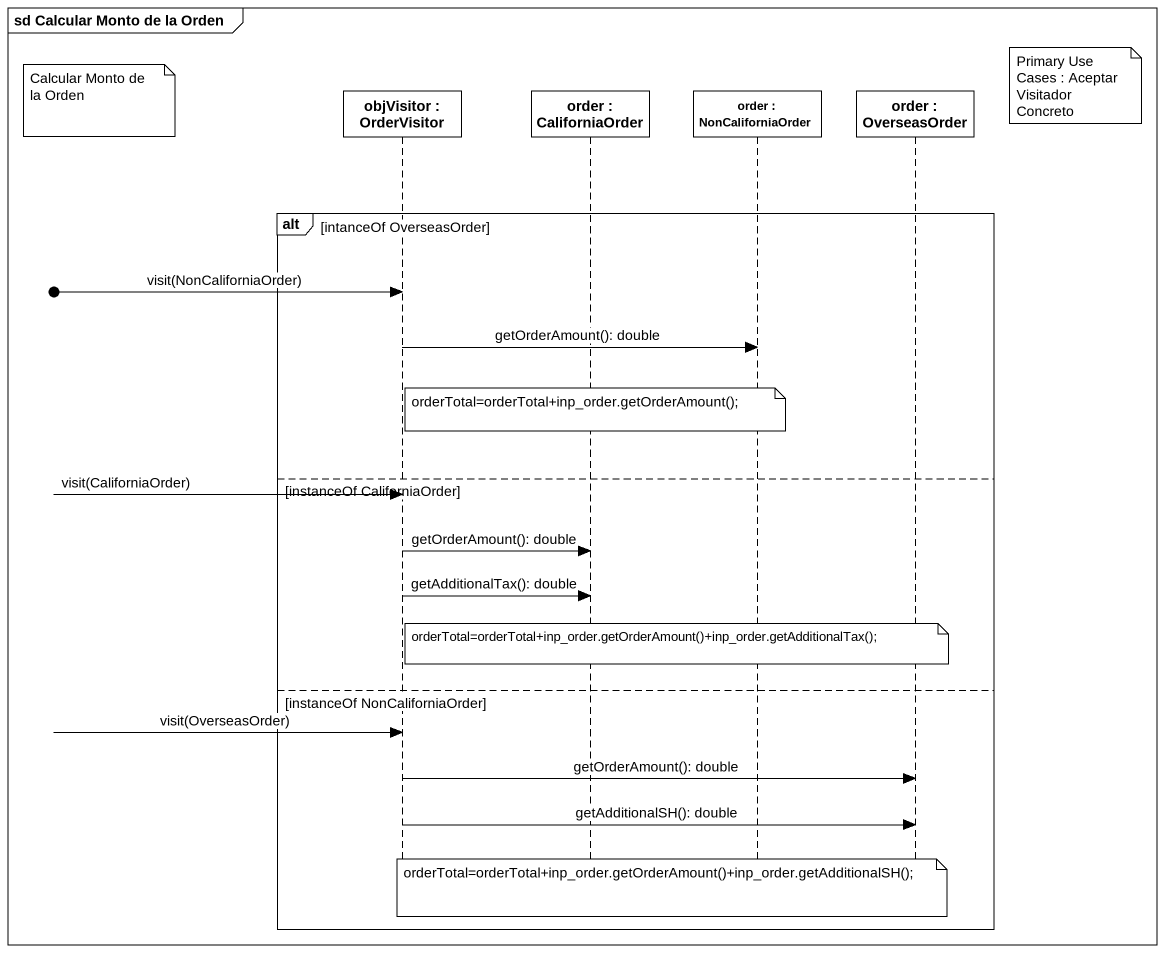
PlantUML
@startuml
mainframe sd Calcular Monto de la Orden
hide footbox
participant "objVisitor : OrderVisitor" as objVisitor
participant "order : CaliforniaOrder" as order
participant "order : NonCaliforniaOrder" as order_2
participant "order : OverseasOrder" as order_3

note right of order_3 : Primary Use Cases : Aceptar Visitador Concreto
note left of objVisitor : Calcular Monto de la Orden
alt intanceOf OverseasOrder
  [o-> objVisitor : visit(NonCaliforniaOrder)
  objVisitor -> order_2 : getOrderAmount(): double
  note over order : orderTotal=orderTotal+inp_order.getOrderAmount();
else instanceOf CaliforniaOrder
  [o-> objVisitor : visit(CaliforniaOrder)
  objVisitor -> order : getOrderAmount(): double
  objVisitor -> order : getAdditionalTax(): double
  note over order_2 : orderTotal=orderTotal+inp_order.getOrderAmount()+inp_order.getAdditionalTax();
else instanceOf NonCaliforniaOrder
  [o-> objVisitor : visit(OverseasOrder)
  objVisitor -> order_3 : getOrderAmount(): double
  objVisitor -> order_3 : getAdditionalSH(): double
  note over order : orderTotal=orderTotal+inp_order.getOrderAmount()+inp_order.getAdditionalSH();
end
@enduml
